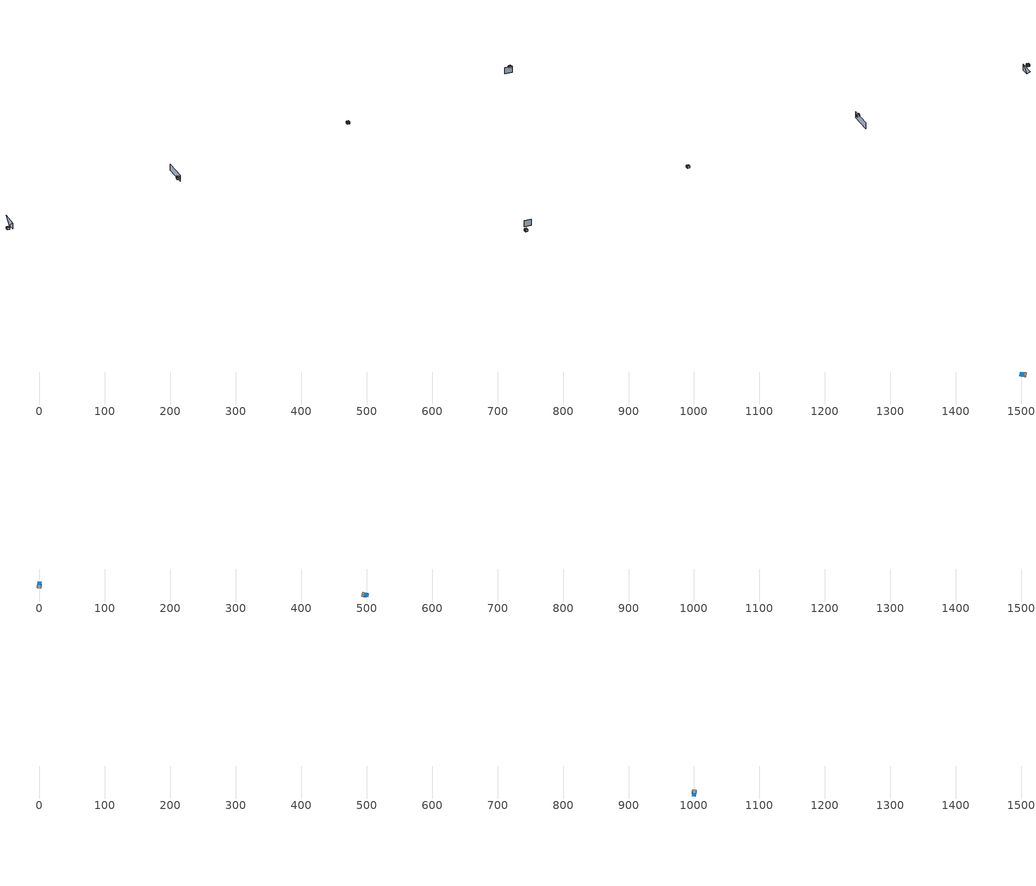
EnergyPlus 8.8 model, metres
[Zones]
3Perim
 floor adiabatic (115mmSandLimeBrick): 1500.45,-156.59 1504.91,-157.12 1504.2,-163.08 1499.75,-162.55 z0
 wall outside (U0-5): 1500.45,-156.59 1499.75,-162.55 z0:5.85
 wall to 3Core (115mmSandLimeBrick): 1504.2,-163.08 1504.91,-157.12 z0:5.85
 wall adiabatic (115mmSandLimeBrick): 1499.75,-162.55 1504.2,-163.08 / 1504.91,-157.12 1500.45,-156.59 z0:5.85
 window (Single): 1500.44,-156.69 1499.76,-162.45 z0.85:3.27
 ceiling adiabatic (115mmSandLimeBrick): 1500.45,-156.59 1499.75,-162.55 1502.71,-162.91 1503.42,-156.95 z5.85
 roof outside (U0-4): 1503.42,-156.95 1502.71,-162.91 1504.2,-163.08 1504.91,-157.12 z5.85
3Core
 floor adiabatic (115mmSandLimeBrick): 1504.91,-157.12 1507.25,-157.4 1506.54,-163.36 1504.2,-163.08 z0
 wall adiabatic (115mmSandLimeBrick): 1504.2,-163.08 1506.54,-163.36 1507.25,-157.4 1504.91,-157.12 z0:5.85
 ceiling adiabatic (115mmSandLimeBrick): 1504.91,-157.12 1504.2,-163.08 1505.76,-163.27 1506.47,-157.31 z5.85
 roof outside (U0-4): 1506.47,-157.31 1505.76,-163.27 1506.54,-163.36 1507.25,-157.4 z5.85
0Perim
 floor adiabatic (115mmSandLimeBrick): 2.97,-178.25 2.44,-182.71 -3.52,-182 -2.99,-177.54 z5.85
 wall outside (U0-5): 2.97,-178.25 -2.99,-177.54 z5.85:11.7
 wall to 0Core (115mmSandLimeBrick): -3.52,-182 2.44,-182.71 z5.85:11.7
 wall adiabatic (115mmSandLimeBrick): -2.99,-177.54 -3.52,-182 / 2.44,-182.71 2.97,-178.25 z5.85:11.7
 window (Single): 2.87,-178.24 -2.89,-177.56 z6.7:9.12
 ceiling adiabatic (115mmSandLimeBrick): 2.97,-178.25 -2.99,-177.54 -3.34,-180.51 2.61,-181.22 z11.7
 roof outside (U0-4): 2.61,-181.22 -3.34,-180.51 -3.52,-182 2.44,-182.71 z11.7
0Core
 floor adiabatic (115mmSandLimeBrick): 2.44,-182.71 2.16,-185.05 -3.8,-184.34 -3.52,-182 z5.85
 wall adiabatic (115mmSandLimeBrick): -3.52,-182 -3.8,-184.34 2.16,-185.05 2.44,-182.71 z5.85:11.7
 ceiling adiabatic (115mmSandLimeBrick): 2.44,-182.71 -3.52,-182 -3.71,-183.56 2.25,-184.27 z11.7
 roof outside (U0-4): 2.25,-184.27 -3.71,-183.56 -3.8,-184.34 2.16,-185.05 z11.7
1Perim
 floor adiabatic (115mmSandLimeBrick): 499.48,-198.6 495.04,-197.98 495.88,-192.03 500.32,-192.66 z5.85
 wall outside (U0-5): 499.48,-198.6 500.32,-192.66 z5.85:11.7
 wall to 1Core (115mmSandLimeBrick): 495.88,-192.03 495.04,-197.98 z5.85:11.7
 wall adiabatic (115mmSandLimeBrick): 500.32,-192.66 495.88,-192.03 / 495.04,-197.98 499.48,-198.6 z5.85:11.7
 window (Single): 499.5,-198.5 500.31,-192.76 z6.7:9.12
 ceiling adiabatic (115mmSandLimeBrick): 499.48,-198.6 500.32,-192.66 497.36,-192.24 496.52,-198.18 z11.7
 roof outside (U0-4): 496.52,-198.18 497.36,-192.24 495.88,-192.03 495.04,-197.98 z11.7
1Core
 floor adiabatic (115mmSandLimeBrick): 495.04,-197.98 492.71,-197.65 493.54,-191.71 495.88,-192.03 z5.85
 wall adiabatic (115mmSandLimeBrick): 495.88,-192.03 493.54,-191.71 492.71,-197.65 495.04,-197.98 z5.85:11.7
 ceiling adiabatic (115mmSandLimeBrick): 495.04,-197.98 495.88,-192.03 494.32,-191.81 493.48,-197.76 z11.7
 roof outside (U0-4): 493.48,-197.76 494.32,-191.81 493.54,-191.71 492.71,-197.65 z11.7
2Perim
 floor adiabatic (115mmSandLimeBrick): 997.03,-198.94 997.51,-194.48 1003.48,-195.13 1002.99,-199.59 z11.7
 wall outside (U0-5): 997.03,-198.94 1002.99,-199.59 z11.7:17.54
 wall to 2Core (115mmSandLimeBrick): 1003.48,-195.13 997.51,-194.48 z11.7:17.54
 wall adiabatic (115mmSandLimeBrick): 1002.99,-199.59 1003.48,-195.13 / 997.51,-194.48 997.03,-198.94 z11.7:17.54
 window (Single): 997.13,-198.95 1002.89,-199.58 z12.55:14.97
 ceiling adiabatic (115mmSandLimeBrick): 997.03,-198.94 1002.99,-199.59 1003.32,-196.61 997.35,-195.97 z17.54
 roof outside (U0-4): 997.35,-195.97 1003.32,-196.61 1003.48,-195.13 997.51,-194.48 z17.54
2Core
 floor adiabatic (115mmSandLimeBrick): 997.51,-194.48 997.77,-192.14 1003.73,-192.78 1003.48,-195.13 z11.7
 wall adiabatic (115mmSandLimeBrick): 1003.48,-195.13 1003.73,-192.78 997.77,-192.14 997.51,-194.48 z11.7:17.54
 ceiling adiabatic (115mmSandLimeBrick): 997.51,-194.48 1003.48,-195.13 1003.65,-193.57 997.68,-192.92 z17.54
 roof outside (U0-4): 997.68,-192.92 1003.65,-193.57 1003.73,-192.78 997.77,-192.14 z17.54
shading: 507.38,-140.2 500.29,-199.79 / 1497.7,-179.74 1477.75,-177.37 z0:17.55; 15.45,-179.74,17.55 17.91,-159.08,0 15.45,-179.74,0; 15.45,-179.74,17.55 20.36,-138.43,17.55 17.91,-159.08,0
[Site:GroundTemperature:BuildingSurface]
14, 14, 14, 14, 14, 14, 14, 14, 14, 14, 14, 14
[Site:GroundReflectance]
0.2, 0.2, 0.2, 0.2, 0.2, 0.2, 0.2, 0.2, 0.2, 0.2, 0.2, 0.2
[Site:GroundReflectance:SnowModifier]
1, 1
[Building]
Building: North Axis {deg}=0; Terrain=Suburbs; Loads Convergence Tolerance Value=.04; Temperature Convergence Tolerance Value {deltaC}=.4; Solar Distribution=MinimalShadowing; Maximum Number of Warmup Days=25
[Construction]
115mmSandLimeBrick: Plaster_0.005_115mmSandLimeBrick, Sand-Lime Brick_0.08_115mmSandLimeBrick, Plaster_0.08_115mmSandLimeBrick
U0-5: XPS Board_0.01_U0-5, General Concrete_0.2_U0-5
U0-4: XPS Board_0.06_U0-4, General Concrete_0.2_U0-4
Single: Generic Clear Glass 6mm_0.006_Single
[Material] Roughness=Rough; Thermal Absorptance=0.9
Name | Thickness {m} | Conductivity {W/m-K} | Density {kg/m3} | Specific Heat {J/kg-K} | Solar Absorptance | Visible Absorptance
Plaster_0.005_115mmSandLimeBrick | 0.005 | 1 | 2000 | 1130 | 0.6 | 0.6
Sand-Lime Brick_0.08_115mmSandLimeBrick | 0.08 | 0.56 | 1200 | 1000 | 0.6 | 0.6
Plaster_0.08_115mmSandLimeBrick | 0.08 | 1 | 2000 | 1130 | 0.6 | 0.6
XPS Board_0.01_U0-5 | 0.01 | 0.034 | 35 | 1400 | 0.6 | 0.6
General Concrete_0.2_U0-5; General Concrete_0.2_U0-4 | 0.2 | 2 | 2400 | 950 | 0.7 | 0.7
XPS Board_0.06_U0-4 | 0.06 | 0.034 | 35 | 1400 | 0.6 | 0.6
[WindowMaterial:Glazing]
Generic Clear Glass 6mm_0.006_Single: Optical Data Type=SpectralAverage; Window Glass Spectral Data Set=SpectralAverage; Thickness {m}=0.006; Solar Transmittance at Normal Incidence=0.68; Front Side Solar Reflectance at Normal Incidence=0.09; Back Side Solar Reflectance at Normal Incidence=0.1; Visible Transmittance at Normal Incidence=0.81; Front Side Visible Reflectance at Normal Incidence=0.11; Back Side Visible Reflectance at Normal Incidence=0.12; Infrared Transmittance at Normal Incidence=0; Front Side Infrared Hemispherical Emissivity=0.2; Back Side Infrared Hemispherical Emissivity=0.2; Conductivity {W/m-K}=0.9; Dirt Correction Factor for Solar and Visible Transmittance=1
[EnergyManagementSystem:Sensor]
Name | Output:Variable or Output:Meter Index Key | Output:Variable or Output:Meter
OutdoorTemp | Environment | Site Outdoor Air Drybulb Temperature
OutdoorRelHumid | Environment | Site Outdoor Air Relative Humidity
USRNATVENT_0Perim; USRNATVENT_1Perim; USRNATVENT_2Perim; USRNATVENT_3Perim | AllOff | Schedule Value
[Zone] Type=1; Multiplier=1; Zone Inside Convection Algorithm=TARP; Zone Outside Convection Algorithm=DOE-2
Name | Volume {m3} | Floor Area {m2}
0Perim; 1Perim; 2Perim; 3Perim | 157.385 | 26.9116
0Core; 1Core; 2Core; 3Core | 82.7182 | 14.1441
[People] Number of People Schedule=60HrWk; Number of People Calculation Method=People/Area; People per Zone Floor Area {person/m2}=0.25; Fraction Radiant=0.3; Sensible Heat Fraction=AUTOCALCULATE; Carbon Dioxide Generation Rate {m3/s-W}=3.82e-08; Enable ASHRAE 55 Comfort Warnings=No; Mean Radiant Temperature Calculation Type=ZoneAveraged; Clothing Insulation Calculation Method=DynamicClothingModelASHRAE55; Thermal Comfort Model 1 Type=AdaptiveASH55
Name | Zone or ZoneList | Activity Level Schedule | Work Efficiency Schedule | Air Velocity Schedule
People 0Perim | 0Perim | 0PerimPeopleActivity | 0PerimWorkEfficiency | 0PerimAirVelocity
People 0Core | 0Core | 0CorePeopleActivity | 0CoreWorkEfficiency | 0CoreAirVelocity
People 1Perim | 1Perim | 1PerimPeopleActivity | 1PerimWorkEfficiency | 1PerimAirVelocity
People 1Core | 1Core | 1CorePeopleActivity | 1CoreWorkEfficiency | 1CoreAirVelocity
People 2Perim | 2Perim | 2PerimPeopleActivity | 2PerimWorkEfficiency | 2PerimAirVelocity
People 2Core | 2Core | 2CorePeopleActivity | 2CoreWorkEfficiency | 2CoreAirVelocity
People 3Perim | 3Perim | 3PerimPeopleActivity | 3PerimWorkEfficiency | 3PerimAirVelocity
People 3Core | 3Core | 3CorePeopleActivity | 3CoreWorkEfficiency | 3CoreAirVelocity
[ElectricEquipment] Schedule=60HrWk; Design Level Calculation Method=Watts/Area; Watts per Zone Floor Area {W/m2}=25; Fraction Latent=0; Fraction Radiant=.2; Fraction Lost=0
Name | Zone or ZoneList
0Perim Equipment 1 | 0Perim
0Core Equipment 1 | 0Core
1Perim Equipment 1 | 1Perim
1Core Equipment 1 | 1Core
2Perim Equipment 1 | 2Perim
2Core Equipment 1 | 2Core
3Perim Equipment 1 | 3Perim
3Core Equipment 1 | 3Core
[Lights] Schedule=60HrWk; Design Level Calculation Method=Watts/Area; Watts per Zone Floor Area {W/m2}=10; Return Air Fraction=0; Fraction Radiant=.42; Fraction Visible=.18; Fraction Replaceable=1
Name | Zone or ZoneList
0Perim General lighting | 0Perim
0Core General lighting | 0Core
1Perim General lighting | 1Perim
1Core General lighting | 1Core
2Perim General lighting | 2Perim
2Core General lighting | 2Core
3Perim General lighting | 3Perim
3Core General lighting | 3Core
[Daylighting:Controls] Daylighting Method=SplitFlux; Lighting Control Type=Continuous; Minimum Input Power Fraction for Continuous or ContinuousOff Dimming Control=0.1; Minimum Light Output Fraction for Continuous or ContinuousOff Dimming Control=0.1; Number of Stepped Control Steps=3; Probability Lighting will be Reset When Needed in Manual Stepped Control=1; Glare Calculation Azimuth Angle of View Direction Clockwise from Zone y-Axis {deg}=0; Maximum Allowable Discomfort Glare Index=22; Fraction of Zone Controlled by Reference Point 1=1; Illuminance Setpoint at Reference Point 1 {lux}=500
Name | Zone | Glare Calculation Daylighting Reference Point | Daylighting Reference Point 1
0Perim_DaylCtrl | 0Perim | 0Perim_DaylRefPt1 | 0Perim_DaylRefPt1
0Core_DaylCtrl | 0Core | 0Core_DaylRefPt1 | 0Core_DaylRefPt1
1Perim_DaylCtrl | 1Perim | 1Perim_DaylRefPt1 | 1Perim_DaylRefPt1
1Core_DaylCtrl | 1Core | 1Core_DaylRefPt1 | 1Core_DaylRefPt1
2Perim_DaylCtrl | 2Perim | 2Perim_DaylRefPt1 | 2Perim_DaylRefPt1
2Core_DaylCtrl | 2Core | 2Core_DaylRefPt1 | 2Core_DaylRefPt1
3Perim_DaylCtrl | 3Perim | 3Perim_DaylRefPt1 | 3Perim_DaylRefPt1
3Core_DaylCtrl | 3Core | 3Core_DaylRefPt1 | 3Core_DaylRefPt1
[ZoneControl:Thermostat]
Name | Zone or ZoneList | Control Type Schedule | Control 1
0Perim Thermostat | 0Perim | 0PerimZoneControlTypeSched | Dual Setpoint - Zone 0Perim
0Core Thermostat | 0Core | 0CoreZoneControlTypeSched | Dual Setpoint - Zone 0Core
1Perim Thermostat | 1Perim | 1PerimZoneControlTypeSched | Dual Setpoint - Zone 1Perim
1Core Thermostat | 1Core | 1CoreZoneControlTypeSched | Dual Setpoint - Zone 1Core
2Perim Thermostat | 2Perim | 2PerimZoneControlTypeSched | Dual Setpoint - Zone 2Perim
2Core Thermostat | 2Core | 2CoreZoneControlTypeSched | Dual Setpoint - Zone 2Core
3Perim Thermostat | 3Perim | 3PerimZoneControlTypeSched | Dual Setpoint - Zone 3Perim
3Core Thermostat | 3Core | 3CoreZoneControlTypeSched | Dual Setpoint - Zone 3Core
[ThermostatSetpoint:DualSetpoint]
Name | Heating Setpoint Temperature Schedule | Cooling Setpoint Temperature Schedule
Dual Setpoint - Zone 0Perim | 0PerimHeating_SP_Sch | 0PerimCooling_SP_Sch
Dual Setpoint - Zone 0Core | 0CoreHeating_SP_Sch | 0CoreCooling_SP_Sch
Dual Setpoint - Zone 1Perim | 1PerimHeating_SP_Sch | 1PerimCooling_SP_Sch
Dual Setpoint - Zone 1Core | 1CoreHeating_SP_Sch | 1CoreCooling_SP_Sch
Dual Setpoint - Zone 2Perim | 2PerimHeating_SP_Sch | 2PerimCooling_SP_Sch
Dual Setpoint - Zone 2Core | 2CoreHeating_SP_Sch | 2CoreCooling_SP_Sch
Dual Setpoint - Zone 3Perim | 3PerimHeating_SP_Sch | 3PerimCooling_SP_Sch
Dual Setpoint - Zone 3Core | 3CoreHeating_SP_Sch | 3CoreCooling_SP_Sch
[Zone equipment]
0Perim: 0Perim Ideal Loads Air
0Core: 0Core Ideal Loads Air
1Perim: 1Perim Ideal Loads Air
1Core: 1Core Ideal Loads Air
2Perim: 2Perim Ideal Loads Air
2Core: 2Core Ideal Loads Air
3Perim: 3Perim Ideal Loads Air
3Core: 3Core Ideal Loads Air
[ZoneHVAC:IdealLoadsAirSystem] Maximum Heating Supply Air Temperature {C}=30; Minimum Cooling Supply Air Temperature {C}=18; Maximum Heating Supply Air Humidity Ratio {kgWater/kgDryAir}=0.01; Minimum Cooling Supply Air Humidity Ratio {kgWater/kgDryAir}=0.008; Heating Limit=NoLimit; Maximum Heating Air Flow Rate {m3/s}=100; Cooling Limit=NoLimit; Maximum Cooling Air Flow Rate {m3/s}=100; Heating Availability Schedule=AllOn; Cooling Availability Schedule=AllOn; Dehumidification Control Type=None; Humidification Control Type=None; Demand Controlled Ventilation Type=OccupancySchedule; Outdoor Air Economizer Type=DifferentialEnthalpy; Heat Recovery Type=None; Sensible Heat Recovery Effectiveness=0.7; Latent Heat Recovery Effectiveness=0.65
Name | Design Specification Outdoor Air Object
0Perim Ideal Loads Air | 0PerimMinFreshAir
0Core Ideal Loads Air | 0CoreMinFreshAir
1Perim Ideal Loads Air | 1PerimMinFreshAir
1Core Ideal Loads Air | 1CoreMinFreshAir
2Perim Ideal Loads Air | 2PerimMinFreshAir
2Core Ideal Loads Air | 2CoreMinFreshAir
3Perim Ideal Loads Air | 3PerimMinFreshAir
3Core Ideal Loads Air | 3CoreMinFreshAir
[DesignSpecification:OutdoorAir] Outdoor Air Method=Sum; Outdoor Air Flow per Person {m3/s-person}=0.001; Outdoor Air Flow per Zone Floor Area {m3/s-m2}=0.001; Outdoor Air Schedule=60HrWk
0PerimMinFreshAir; 0CoreMinFreshAir; 1PerimMinFreshAir; 1CoreMinFreshAir; 2PerimMinFreshAir; 2CoreMinFreshAir; 3PerimMinFreshAir; 3CoreMinFreshAir
[ZoneVentilation:DesignFlowRate] Schedule=AllOn; Design Flow Rate Calculation Method=AirChanges/Hour; Air Changes per Hour {1/hr}=0; Ventilation Type=NATURAL; Fan Pressure Rise {Pa}=0; Fan Total Efficiency=1; Constant Term Coefficient=1; Temperature Term Coefficient=0; Velocity Term Coefficient=0; Velocity Squared Term Coefficient=0; Minimum Indoor Temperature {C}=18; Delta Temperature {deltaC}=1; Maximum Wind Speed {m/s}=40
Name | Zone or ZoneList
0Perim ScheduledVent | 0Perim
1Perim ScheduledVent | 1Perim
2Perim ScheduledVent | 2Perim
3Perim ScheduledVent | 3Perim
[EnergyManagementSystem:Actuator] Actuated Component Type=Schedule:Constant; Actuated Component Control Type=Schedule Value
Name | Actuated Component Unique
NATVENT_AVAIL_SCHED_ACTUATOR_0Perim | NATVENT_AVAIL_SCHED_0Perim
NATVENT_AVAIL_SCHED_ACTUATOR_1Perim | NATVENT_AVAIL_SCHED_1Perim
NATVENT_AVAIL_SCHED_ACTUATOR_2Perim | NATVENT_AVAIL_SCHED_2Perim
NATVENT_AVAIL_SCHED_ACTUATOR_3Perim | NATVENT_AVAIL_SCHED_3Perim
[EnergyManagementSystem:ProgramCallingManager]
My 0Perim_Setpoint_Schedule_Calculator_Example: BeginTimestepBeforePredictor; 0Perim_ErlEnforceBinary
My 1Perim_Setpoint_Schedule_Calculator_Example: BeginTimestepBeforePredictor; 1Perim_ErlEnforceBinary
My 2Perim_Setpoint_Schedule_Calculator_Example: BeginTimestepBeforePredictor; 2Perim_ErlEnforceBinary
My 3Perim_Setpoint_Schedule_Calculator_Example: BeginTimestepBeforePredictor; 3Perim_ErlEnforceBinary
[EnergyManagementSystem:Program]
0Perim_ErlEnforceBinary: IF (USRNATVENT_0Perim > 0); Set NATVENT_AVAIL_SCHED_ACTUATOR_0Perim = 1; ELSE; Set NATVENT_AVAIL_SCHED_ACTUATOR_0Perim = 0; ENDIF
1Perim_ErlEnforceBinary: IF (USRNATVENT_1Perim > 0); Set NATVENT_AVAIL_SCHED_ACTUATOR_1Perim = 1; ELSE; Set NATVENT_AVAIL_SCHED_ACTUATOR_1Perim = 0; ENDIF
2Perim_ErlEnforceBinary: IF (USRNATVENT_2Perim > 0); Set NATVENT_AVAIL_SCHED_ACTUATOR_2Perim = 1; ELSE; Set NATVENT_AVAIL_SCHED_ACTUATOR_2Perim = 0; ENDIF
3Perim_ErlEnforceBinary: IF (USRNATVENT_3Perim > 0); Set NATVENT_AVAIL_SCHED_ACTUATOR_3Perim = 1; ELSE; Set NATVENT_AVAIL_SCHED_ACTUATOR_3Perim = 0; ENDIF
[ZoneVentilation:WindandStackOpenArea] Opening Area {m2}=11.2286; Opening Effectiveness=0; Effective Angle {deg}=0; Height Difference {m}=0.604989; Discharge Coefficient for Opening=0.6; Minimum Indoor Temperature {C}=22; Maximum Indoor Temperature {C}=100; Delta Temperature {deltaC}=1; Minimum Outdoor Temperature {C}=22; Maximum Outdoor Temperature {C}=26; Maximum Wind Speed {m/s}=40
Name | Zone | Opening Area Fraction Schedule
0PerimNatVent_Buoy | 0Perim | NATVENT_AVAIL_SCHED_0Perim
1PerimNatVent_Buoy | 1Perim | NATVENT_AVAIL_SCHED_1Perim
2PerimNatVent_Buoy | 2Perim | NATVENT_AVAIL_SCHED_2Perim
3PerimNatVent_Buoy | 3Perim | NATVENT_AVAIL_SCHED_3Perim
[ZoneInfiltration:DesignFlowRate] Schedule=On; Design Flow Rate Calculation Method=AirChanges/Hour; Air Changes per Hour {1/hr}=2; Constant Term Coefficient=1; Temperature Term Coefficient=0; Velocity Term Coefficient=0; Velocity Squared Term Coefficient=0
Name | Zone or ZoneList
0PerimInfiltration | 0Perim
1PerimInfiltration | 1Perim
2PerimInfiltration | 2Perim
3PerimInfiltration | 3Perim
[WaterUse:Equipment]
Name | Peak Flow Rate {m3/s} | Flow Rate Fraction Schedule | Target Temperature Schedule | Hot Water Supply Temperature Schedule | Cold Water Supply Temperature Schedule
DHW 0Perim | 0 | equipOffice | DHW Supply Temperature 0Perim | DHW Supply Temperature 0Perim | DHW Mains Temperature 0Perim
DHW 0Core | 7.85786e-06 | 60HrWk | DHW Supply Temperature 0Core | DHW Supply Temperature 0Core | DHW Mains Temperature 0Core
DHW 1Perim | 0 | equipOffice | DHW Supply Temperature 1Perim | DHW Supply Temperature 1Perim | DHW Mains Temperature 1Perim
DHW 1Core | 7.85786e-06 | 60HrWk | DHW Supply Temperature 1Core | DHW Supply Temperature 1Core | DHW Mains Temperature 1Core
DHW 2Perim | 0 | equipOffice | DHW Supply Temperature 2Perim | DHW Supply Temperature 2Perim | DHW Mains Temperature 2Perim
DHW 2Core | 7.85786e-06 | 60HrWk | DHW Supply Temperature 2Core | DHW Supply Temperature 2Core | DHW Mains Temperature 2Core
DHW 3Perim | 0 | equipOffice | DHW Supply Temperature 3Perim | DHW Supply Temperature 3Perim | DHW Mains Temperature 3Perim
DHW 3Core | 7.85786e-06 | 60HrWk | DHW Supply Temperature 3Core | DHW Supply Temperature 3Core | DHW Mains Temperature 3Core
[Schedule:Constant]
On: On/Off, 1
0PerimPeopleActivity; 0CorePeopleActivity; 1PerimPeopleActivity; 1CorePeopleActivity; 2PerimPeopleActivity; 2CorePeopleActivity; 3PerimPeopleActivity; 3CorePeopleActivity: Any Number, 125.28
0PerimAirVelocity; 0CoreAirVelocity; 1PerimAirVelocity; 1CoreAirVelocity; 2PerimAirVelocity; 2CoreAirVelocity; 3PerimAirVelocity; 3CoreAirVelocity: Any Number, 0.2
0PerimWorkEfficiency; 0CoreWorkEfficiency; 1PerimWorkEfficiency; 1CoreWorkEfficiency; 2PerimWorkEfficiency; 2CoreWorkEfficiency; 3PerimWorkEfficiency; 3CoreWorkEfficiency: Any Number, 0
0PerimHeating_SP_Sch; 0PerimCooling_SP_Sch; 0CoreHeating_SP_Sch; 0CoreCooling_SP_Sch; 1PerimHeating_SP_Sch; 1PerimCooling_SP_Sch; 1CoreHeating_SP_Sch; 1CoreCooling_SP_Sch; 2PerimHeating_SP_Sch; 2PerimCooling_SP_Sch; 2CoreHeating_SP_Sch; 2CoreCooling_SP_Sch; 3PerimHeating_SP_Sch; 3PerimCooling_SP_Sch; 3CoreHeating_SP_Sch; 3CoreCooling_SP_Sch: Temperature, 22
0PerimZoneControlTypeSched; 0CoreZoneControlTypeSched; 1PerimZoneControlTypeSched; 1CoreZoneControlTypeSched; 2PerimZoneControlTypeSched; 2CoreZoneControlTypeSched; 3PerimZoneControlTypeSched; 3CoreZoneControlTypeSched: Any Number, 4
NATVENT_AVAIL_SCHED_0Perim; NATVENT_AVAIL_SCHED_1Perim; NATVENT_AVAIL_SCHED_2Perim; NATVENT_AVAIL_SCHED_3Perim: Fraction, 1
DHW Supply Temperature 0Perim; DHW Supply Temperature 0Core; DHW Supply Temperature 1Perim; DHW Supply Temperature 1Core; DHW Supply Temperature 2Perim; DHW Supply Temperature 2Core; DHW Supply Temperature 3Perim; DHW Supply Temperature 3Core: Temperature, 65
DHW Mains Temperature 0Perim; DHW Mains Temperature 0Core; DHW Mains Temperature 1Perim; DHW Mains Temperature 1Core; DHW Mains Temperature 2Perim; DHW Mains Temperature 2Core; DHW Mains Temperature 3Perim; DHW Mains Temperature 3Core: Temperature, 10
[Schedule:Year]
60HrWk: 60HrWk, 1, 1, 12, 31
AllOn: AllOn, 1, 1, 12, 31
equipOffice: equipOffice, 1, 1, 12, 31
AllOff: AllOff, 1, 1, 12, 31
[Schedule:Week:Daily]
60HrWk: 60HrWkDay, 60HrWkDay, 60HrWkDay, 60HrWkDay, 60HrWkDay, 60HrWkDay, 60HrWkDay, 60HrWkDay, 60HrWkDay, 60HrWkDay, 60HrWkDay, 60HrWkDay
AllOn: AllOn, AllOn, AllOn, AllOn, AllOn, AllOn, AllOn, AllOn, AllOn, AllOn, AllOn, AllOn
equipOffice: equipOfficeWeekEnd, equipOffice, equipOffice, equipOffice, equipOffice, equipOffice, equipOfficeWeekEnd, equipOfficeWeekEnd, equipOffice, equipOffice, equipOffice, equipOffice
AllOff: AllOff, AllOff, AllOff, AllOff, AllOff, AllOff, AllOff, AllOff, AllOff, AllOff, AllOff, AllOff
[Schedule:Day:Hourly]
60HrWkDay: 0.2, 0.2, 0.2, 0.2, 0.2, 0.2, 0.2, 0.4, 0.8, 0.8, 1, 1, 0.8, 1, 1, 1, 0.8, 0.4, 0.2, 0.2, 0.2, 0.2, 0.2, 0.2
AllOn: 1, 1, 1, 1, 1, 1, 1, 1, 1, 1, 1, 1, 1, 1, 1, 1, 1, 1, 1, 1, 1, 1, 1, 1
equipOffice; equipOfficeWeekEnd: 0.1, 0.1, 0.1, 0.1, 0.1, 0.1, 0.1, 0.2, 0.4, 0.6, 0.8, 0.8, 0.4, 0.6, 0.8, 0.8, 0.4, 0.2, 0.1, 0.1, 0.1, 0.1, 0.1, 0.1
AllOff: 0, 0, 0, 0, 0, 0, 0, 0, 0, 0, 0, 0, 0, 0, 0, 0, 0, 0, 0, 0, 0, 0, 0, 0
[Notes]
----  This file was generated with Archsim v.4.0.2.17
-------------------------ERL SENSORS--------------------------
115mmSandLimeBrick GasType: Partition
